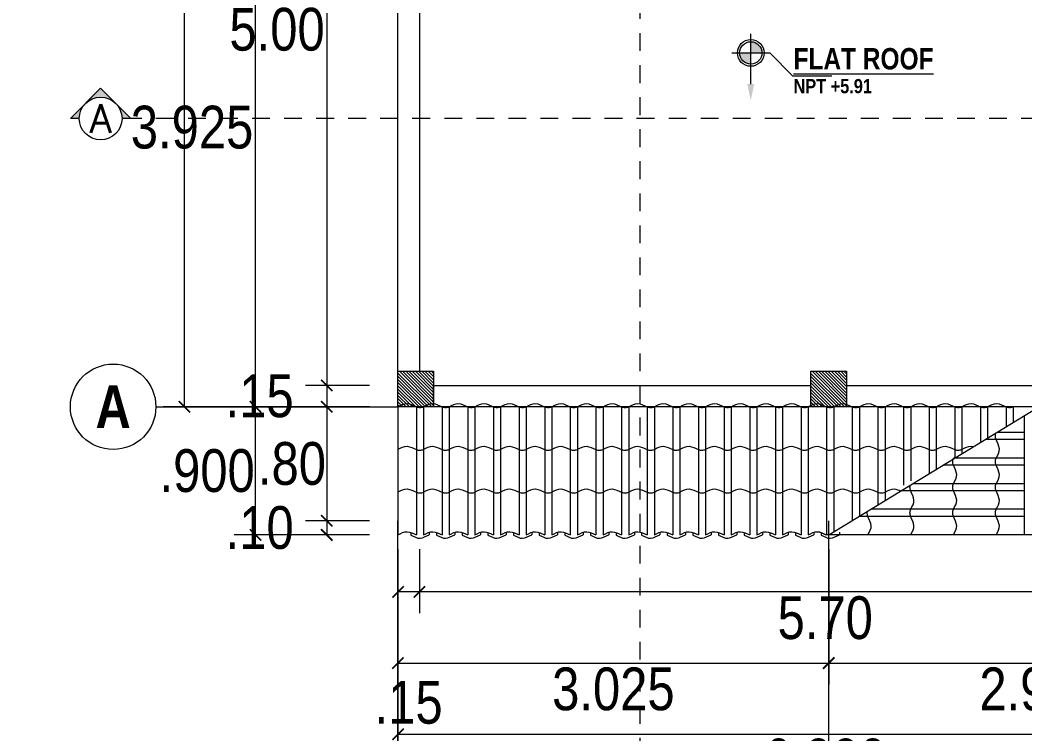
# Model space of a CAD drawing. Header units: millimetres. Extents: x 56 to 215, y 47 to 103.
# Drawn here: x 80.67 to 87.73, y 84.31 to 89.33 of the extents above; entities that cross this region are included whole.
import ezdxf
from ezdxf.enums import TextEntityAlignment as Align

# ---------------------------------------------------------------- set-up
doc = ezdxf.new("R2010")
doc.units = ezdxf.units.MM
doc.linetypes.add('DASHED2', pattern=[0.375, 0.25, -0.125])
for name, color, linetype, lineweight in [('A_Muro sin Techo', 134, 'Continuous', 20), ('A_Texto', 43, 'Continuous', 9), ('E_Columna', 3, 'Continuous', 25), ('G_Cortes', 3, 'Continuous', 60), ('G_Ejes', 253, 'Continuous', 20), ('G_Proyección', 8, 'DASHED2', 15), ('Teja', 14, 'Continuous', 20)]:
    doc.layers.add(name, color=color, linetype=linetype, lineweight=lineweight)
doc.layers.add('G_Acotación', color=171, linetype='Continuous')
doc.styles.add('4MM', font='romans.shx', dxfattribs={"height": 0.2})
doc.styles.add('Acotacion', font='ARIALN.TTF')
doc.styles.add('AMBIENTES', font='ARIALNB.TTF', dxfattribs={"height": 0.15})
doc.styles.add('Arial Marron', font='ARIALN.TTF')
doc.styles.add('Cotas', font='ARIALNB.TTF', dxfattribs={"height": 0.1})
doc.styles.add('Eje', font='ARIALNB.TTF', dxfattribs={"height": 0.3})
doc.dimstyles.new('Lenin_50', dxfattribs={"dimtxt": 0.3, "dimasz": 0.08, "dimexe": 0.15, "dimexo": 0.2, "dimgap": 0.03, "dimtad": 2, "dimtih": 1, "dimtoh": 1, "dimlfac": -1, "dimzin": 4, "dimdsep": 46, "dimtxsty": 'Acotacion', "dimblk": 'ARCHTICK', "dimcen": 0.08, "dimclrd": 256, "dimclre": 256, "dimclrt": 4, "dimazin": 1, "dimtm": 1e-09, "dimtfac": 1, "dimtmove": 2, "dimatfit": 2, "dimfxl": 1, "dimtolj": 1, "dimlwd": 13, "dimlwe": 18, "dimarcsym": 0})

# ---------------------------------------------------------------- blocks, each defined once
blk = doc.blocks.new('Eri')
blk.add_line((-1.7, 0), (0, 0))
blk.add_circle((-2, 0), 0.3)
at = {"color": 1, "style": 'Eje', "flags": 4}
blk.add_attdef('H', text='', height=0.3, dxfattribs=at).set_placement((-2, 0), align=Align.MIDDLE_CENTER)
blk = doc.blocks.new('_ArchTick')
at = {"color": 0, "linetype": 'ByBlock', "const_width": 0.15}
blk.add_lwpolyline([(-0.5, -0.5), (0.5, 0.5)], dxfattribs=at)
blk = doc.blocks.new('*D94')
at = {"layer": 'Defpoints', "color": 0, "transparency": 16777216}
for p in [(83.3255, 85.8087), (89.3255, 85.8087), (89.3255, 84.3087)]:
    blk.add_point(p, dxfattribs=at)
at = {"layer": 'G_Acotación', "lineweight": 18, "transparency": 16777216}
for p, q in [((83.3255, 85.6087), (83.3255, 84.1587)), ((89.3255, 85.6087), (89.3255, 84.1587))]:
    blk.add_line(p, q, dxfattribs=at)
at = {"layer": 'G_Acotación', "lineweight": 13, "transparency": 16777216}
blk.add_line((83.3255, 84.3087), (89.3255, 84.3087), dxfattribs=at)
at = {"layer": 'G_Acotación', "lineweight": 13, "transparency": 16777216, "xscale": 0.08, "yscale": 0.08, "zscale": 0.08, "rotation": 180}
blk.add_blockref('_ArchTick', (83.3255, 84.3087), dxfattribs=at)
at = {"layer": 'G_Acotación', "lineweight": 13, "transparency": 16777216, "xscale": 0.08, "yscale": 0.08, "zscale": 0.08}
blk.add_blockref('_ArchTick', (89.3255, 84.3087), dxfattribs=at)
at = {"layer": 'G_Acotación', "color": 4, "lineweight": 5, "transparency": 16777216, "insert": (86.3255, 84.1255), "char_height": 0.3, "attachment_point": 5, "style": 'Acotacion'}
blk.add_mtext('\\A1;6.000', dxfattribs=at)
blk = doc.blocks.new('*D95')
at = {"layer": 'Defpoints', "color": 0, "transparency": 16777216}
for p in [(86.3505, 85.8087), (89.3255, 85.8087), (89.3255, 84.8087)]:
    blk.add_point(p, dxfattribs=at)
at = {"layer": 'G_Acotación', "lineweight": 18, "transparency": 16777216}
for p, q in [((86.3505, 85.6087), (86.3505, 84.6587)), ((89.3255, 85.6087), (89.3255, 84.6587))]:
    blk.add_line(p, q, dxfattribs=at)
at = {"layer": 'G_Acotación', "lineweight": 13, "transparency": 16777216}
blk.add_line((86.3505, 84.8087), (89.3255, 84.8087), dxfattribs=at)
at = {"layer": 'G_Acotación', "lineweight": 13, "transparency": 16777216, "xscale": 0.08, "yscale": 0.08, "zscale": 0.08, "rotation": 180}
blk.add_blockref('_ArchTick', (86.3505, 84.8087), dxfattribs=at)
at = {"layer": 'G_Acotación', "lineweight": 13, "transparency": 16777216, "xscale": 0.08, "yscale": 0.08, "zscale": 0.08}
blk.add_blockref('_ArchTick', (89.3255, 84.8087), dxfattribs=at)
at = {"layer": 'G_Acotación', "color": 4, "lineweight": 5, "transparency": 16777216, "insert": (87.838, 84.6255), "char_height": 0.3, "attachment_point": 5, "style": 'Acotacion'}
blk.add_mtext('\\A1;2.975', dxfattribs=at)
blk = doc.blocks.new('*D96')
at = {"layer": 'Defpoints', "color": 0, "transparency": 16777216}
for p in [(83.3255, 85.8087), (86.3505, 85.8087), (86.3505, 84.8087)]:
    blk.add_point(p, dxfattribs=at)
at = {"layer": 'G_Acotación', "lineweight": 18, "transparency": 16777216}
for p, q in [((83.3255, 85.6087), (83.3255, 84.6587)), ((86.3505, 85.6087), (86.3505, 84.6587))]:
    blk.add_line(p, q, dxfattribs=at)
at = {"layer": 'G_Acotación', "lineweight": 13, "transparency": 16777216}
blk.add_line((83.3255, 84.8087), (86.3505, 84.8087), dxfattribs=at)
at = {"layer": 'G_Acotación', "lineweight": 13, "transparency": 16777216, "xscale": 0.08, "yscale": 0.08, "zscale": 0.08, "rotation": 180}
blk.add_blockref('_ArchTick', (83.3255, 84.8087), dxfattribs=at)
at = {"layer": 'G_Acotación', "lineweight": 13, "transparency": 16777216, "xscale": 0.08, "yscale": 0.08, "zscale": 0.08}
blk.add_blockref('_ArchTick', (86.3505, 84.8087), dxfattribs=at)
at = {"layer": 'G_Acotación', "color": 4, "lineweight": 5, "transparency": 16777216, "insert": (84.838, 84.6255), "char_height": 0.3, "attachment_point": 5, "style": 'Acotacion'}
blk.add_mtext('\\A1;3.025', dxfattribs=at)
blk = doc.blocks.new('*D97')
at = {"layer": 'Defpoints', "color": 0, "transparency": 16777216}
for p in [(81.8255, 99.1087), (83.3255, 99.1087), (83.3255, 86.6087)]:
    blk.add_point(p, dxfattribs=at)
at = {"layer": 'G_Acotación', "lineweight": 18, "transparency": 16777216}
for p, q in [((83.1255, 99.1087), (81.6755, 99.1087)), ((83.1255, 86.6087), (81.6755, 86.6087))]:
    blk.add_line(p, q, dxfattribs=at)
at = {"layer": 'G_Acotación', "lineweight": 13, "transparency": 16777216}
blk.add_line((81.8255, 86.6087), (81.8255, 99.1087), dxfattribs=at)
at = {"layer": 'G_Acotación', "lineweight": 13, "transparency": 16777216, "xscale": 0.08, "yscale": 0.08, "zscale": 0.08}
for p, rotation in [((81.8255, 99.1087), 90), ((81.8255, 86.6087), 270)]:
    blk.add_blockref('_ArchTick', p, dxfattribs=dict(at, rotation=rotation))
at = {"layer": 'G_Acotación', "color": 4, "lineweight": 5, "transparency": 16777216, "insert": (81.2968, 92.8587), "char_height": 0.3, "attachment_point": 5, "style": 'Acotacion'}
blk.add_mtext('\\A1;12.500', dxfattribs=at)
blk = doc.blocks.new('*D98')
at = {"layer": 'Defpoints', "color": 0, "transparency": 16777216}
for p in [(82.3255, 90.5337), (83.3255, 90.5337), (83.3255, 86.6087)]:
    blk.add_point(p, dxfattribs=at)
at = {"layer": 'G_Acotación', "lineweight": 18, "transparency": 16777216}
for p, q in [((83.1255, 90.5337), (82.1755, 90.5337)), ((83.1255, 86.6087), (82.1755, 86.6087))]:
    blk.add_line(p, q, dxfattribs=at)
at = {"layer": 'G_Acotación', "lineweight": 13, "transparency": 16777216}
blk.add_line((82.3255, 86.6087), (82.3255, 90.5337), dxfattribs=at)
at = {"layer": 'G_Acotación', "lineweight": 13, "transparency": 16777216, "xscale": 0.08, "yscale": 0.08, "zscale": 0.08}
for p, rotation in [((82.3255, 90.5337), 90), ((82.3255, 86.6087), 270)]:
    blk.add_blockref('_ArchTick', p, dxfattribs=dict(at, rotation=rotation))
at = {"layer": 'G_Acotación', "color": 4, "lineweight": 5, "transparency": 16777216, "insert": (81.8795, 88.5712), "char_height": 0.3, "attachment_point": 5, "style": 'Acotacion'}
blk.add_mtext('\\A1;3.925', dxfattribs=at)
blk = doc.blocks.new('*D99')
at = {"layer": 'Defpoints', "color": 0, "transparency": 16777216}
for p in [(82.3255, 86.6087), (83.3255, 86.6087), (83.3255, 85.7087)]:
    blk.add_point(p, dxfattribs=at)
at = {"layer": 'G_Acotación', "lineweight": 18, "transparency": 16777216}
for p, q in [((83.1255, 86.6087), (82.1755, 86.6087)), ((83.1255, 85.7087), (82.1755, 85.7087))]:
    blk.add_line(p, q, dxfattribs=at)
at = {"layer": 'G_Acotación', "lineweight": 13, "transparency": 16777216}
blk.add_line((82.3255, 85.7087), (82.3255, 86.6087), dxfattribs=at)
at = {"layer": 'G_Acotación', "lineweight": 13, "transparency": 16777216, "xscale": 0.08, "yscale": 0.08, "zscale": 0.08}
for p, rotation in [((82.3255, 86.6087), 90), ((82.3255, 85.7087), 270)]:
    blk.add_blockref('_ArchTick', p, dxfattribs=dict(at, rotation=rotation))
at = {"layer": 'G_Acotación', "color": 4, "lineweight": 5, "transparency": 16777216, "insert": (81.9854, 86.1587), "char_height": 0.3, "attachment_point": 5, "style": 'Acotacion'}
blk.add_mtext('\\A1;.900', dxfattribs=at)
blk = doc.blocks.new('TITULP')
h = blk.add_hatch(color=1)
h.paths.add_polyline_path([(0, -0.0554), (0, -0.134), (0.0785, -0.134, 0.414214)])
h.paths.add_polyline_path([(0, -0.134), (-0.0785, -0.134, 0.414214), (0, -0.2125)])
for p, q in [((0, -0.3527), (0, 0)), ((-0.134, -0.134), (0.134, -0.134)), ((0.2939, -0.2939), (0.5699, -0.2939))]:
    blk.add_line(p, q)
at = {"lineweight": 18}
blk.add_line((0.134, -0.134), (0.2939, -0.2939), dxfattribs=at)
for radius in [0.0937, 0.0785]:
    blk.add_circle((0, -0.134), radius)
blk.add_solid([(0.0242, -0.3527), (0, -0.4678), (-0.0242, -0.3527)])
at = {"style": 'Arial Marron', "width": 1.35}
blk.add_attdef('%%USALA', text='', height=0.14, dxfattribs=at).set_placement((0.3052, -0.1124), align=Align.TOP_LEFT)
at = {"style": 'Arial Marron', "width": 1.1}
blk.add_attdef('NPT%%P0.00', text='', height=0.1, dxfattribs=at).set_placement((0.6033, -0.3972), align=Align.MIDDLE_CENTER)
at = {"style": 'Arial Marron'}
blk.add_attdef('PISO', text='', height=0.08, dxfattribs=at).set_placement((0.6033, -0.5391), align=Align.MIDDLE_CENTER)
blk = doc.blocks.new('*D129')
at = {"layer": 'Defpoints', "color": 0, "transparency": 16777216}
for p in [(83.3255, 91.7587), (82.8255, 86.7587), (83.3255, 86.7587)]:
    blk.add_point(p, dxfattribs=at)
at = {"layer": 'G_Acotación', "lineweight": 18, "transparency": 16777216}
for p, q in [((83.1255, 91.7587), (82.6755, 91.7587)), ((83.1255, 86.7587), (82.6755, 86.7587))]:
    blk.add_line(p, q, dxfattribs=at)
at = {"layer": 'G_Acotación', "lineweight": 13, "transparency": 16777216}
blk.add_line((82.8255, 91.7587), (82.8255, 86.7587), dxfattribs=at)
at = {"layer": 'G_Acotación', "lineweight": 13, "transparency": 16777216, "xscale": 0.08, "yscale": 0.08, "zscale": 0.08}
for p, rotation in [((82.8255, 91.7587), 90), ((82.8255, 86.7587), 270)]:
    blk.add_blockref('_ArchTick', p, dxfattribs=dict(at, rotation=rotation))
at = {"layer": 'G_Acotación', "color": 4, "lineweight": 5, "transparency": 16777216, "insert": (82.4764, 89.2587), "char_height": 0.3, "attachment_point": 5, "style": 'Acotacion'}
blk.add_mtext('\\A1;5.00', dxfattribs=at)
blk = doc.blocks.new('*D130')
at = {"layer": 'Defpoints', "color": 0, "transparency": 16777216}
for p in [(83.3255, 85.8087), (82.8255, 85.7087), (83.3255, 85.7087)]:
    blk.add_point(p, dxfattribs=at)
at = {"layer": 'G_Acotación', "lineweight": 18, "transparency": 16777216}
for p, q in [((83.1255, 85.8087), (82.6755, 85.8087)), ((83.1255, 85.7087), (82.6755, 85.7087))]:
    blk.add_line(p, q, dxfattribs=at)
at = {"layer": 'G_Acotación', "lineweight": 13, "transparency": 16777216}
blk.add_line((82.8255, 85.8087), (82.8255, 85.7087), dxfattribs=at)
at = {"layer": 'G_Acotación', "lineweight": 13, "transparency": 16777216, "xscale": 0.08, "yscale": 0.08, "zscale": 0.08}
for p, rotation in [((82.8255, 85.8087), 90), ((82.8255, 85.7087), 270)]:
    blk.add_blockref('_ArchTick', p, dxfattribs=dict(at, rotation=rotation))
at = {"layer": 'G_Acotación', "color": 4, "lineweight": 5, "transparency": 16777216, "insert": (82.3542, 85.7587), "char_height": 0.3, "attachment_point": 5, "style": 'Acotacion'}
blk.add_mtext('\\A1;.10', dxfattribs=at)
blk = doc.blocks.new('*D142')
at = {"layer": 'Defpoints', "color": 0, "transparency": 16777216}
for p in [(83.4755, 85.8087), (89.1755, 85.8087), (83.4755, 85.3087)]:
    blk.add_point(p, dxfattribs=at)
at = {"layer": 'G_Acotación', "lineweight": 18, "transparency": 16777216}
for p, q in [((83.4755, 85.6087), (83.4755, 85.1587)), ((89.1755, 85.6087), (89.1755, 85.1587))]:
    blk.add_line(p, q, dxfattribs=at)
at = {"layer": 'G_Acotación', "lineweight": 13, "transparency": 16777216}
blk.add_line((89.1755, 85.3087), (83.4755, 85.3087), dxfattribs=at)
at = {"layer": 'G_Acotación', "lineweight": 13, "transparency": 16777216, "xscale": 0.08, "yscale": 0.08, "zscale": 0.08, "rotation": 180}
blk.add_blockref('_ArchTick', (83.4755, 85.3087), dxfattribs=at)
at = {"layer": 'G_Acotación', "lineweight": 13, "transparency": 16777216, "xscale": 0.08, "yscale": 0.08, "zscale": 0.08}
blk.add_blockref('_ArchTick', (89.1755, 85.3087), dxfattribs=at)
at = {"layer": 'G_Acotación', "color": 4, "lineweight": 5, "transparency": 16777216, "insert": (86.3255, 85.1255), "char_height": 0.3, "attachment_point": 5, "style": 'Acotacion'}
blk.add_mtext('\\A1;5.70', dxfattribs=at)
blk = doc.blocks.new('*D143')
at = {"layer": 'Defpoints', "color": 0, "transparency": 16777216}
for p in [(83.3255, 85.8087), (83.4755, 85.8087), (83.3255, 85.3087)]:
    blk.add_point(p, dxfattribs=at)
at = {"layer": 'G_Acotación', "lineweight": 18, "transparency": 16777216}
for p, q in [((83.3255, 85.6087), (83.3255, 85.1587)), ((83.4755, 85.6087), (83.4755, 85.1587))]:
    blk.add_line(p, q, dxfattribs=at)
at = {"layer": 'G_Acotación', "lineweight": 13, "transparency": 16777216}
blk.add_line((83.4755, 85.3087), (83.3255, 85.3087), dxfattribs=at)
at = {"layer": 'G_Acotación', "lineweight": 13, "transparency": 16777216, "xscale": 0.08, "yscale": 0.08, "zscale": 0.08, "rotation": 180}
blk.add_blockref('_ArchTick', (83.3255, 85.3087), dxfattribs=at)
at = {"layer": 'G_Acotación', "lineweight": 13, "transparency": 16777216, "xscale": 0.08, "yscale": 0.08, "zscale": 0.08}
blk.add_blockref('_ArchTick', (83.4755, 85.3087), dxfattribs=at)
at = {"layer": 'G_Acotación', "color": 4, "lineweight": 5, "transparency": 16777216, "insert": (83.4005, 84.531), "char_height": 0.3, "attachment_point": 5, "style": 'Acotacion'}
blk.add_mtext('\\A1;.15', dxfattribs=at)
blk = doc.blocks.new('teja1')
for p, q in [((0, 0.3), (0, 0)), ((0.13, 0.3), (0.13, 0)), ((0.091, 0.0166), (0.091, -0.0007)), ((0.2197, 0.0189), (0.2197, 0))]:
    blk.add_line(p, q)
for points, knots in [([(0, 0), (0.0218, 0.012), (0.0653, 0.0359), (0.1077, 0.008), (0.13, 0)], [0, 0, 0, 0, 0.0689257, 0.1378514, 0.1378514, 0.1378514, 0.1378514]), ([(0.091, -0.0007), (0.1124, -0.0124), (0.1558, -0.0356), (0.1974, -0.008), (0.2197, 0)], [0.001367, 0.001367, 0.001367, 0.001367, 0.0689257, 0.1378514, 0.1378514, 0.1378514, 0.1378514])]:
    blk.add_open_spline(points, degree=3, knots=knots)
blk = doc.blocks.new('teja')
for p, q in [((0, 0.3), (0, 0)), ((0, 0.3), (0, 0)), ((0.13, 0.3), (0.13, 0)), ((0.18, 0.3), (0.18, 0))]:
    blk.add_line(p, q)
for points in [[(0, 0.3), (0.065, 0.3229), (0.13, 0.3), (0.155, 0.295), (0.18, 0.3)], [(0, 0), (0.065, 0.0229), (0.13, 0), (0.155, -0.005), (0.18, 0)]]:
    blk.add_spline(points, degree=3)
blk = doc.blocks.new('*D750')
at = {"layer": 'Defpoints', "color": 0, "transparency": 16777216}
for p in [(83.3255, 86.7587), (82.8255, 86.6087), (83.3255, 86.6087)]:
    blk.add_point(p, dxfattribs=at)
at = {"layer": 'G_Acotación', "lineweight": 18, "transparency": 16777216}
for p, q in [((83.1255, 86.7587), (82.6755, 86.7587)), ((83.1255, 86.6087), (82.6755, 86.6087))]:
    blk.add_line(p, q, dxfattribs=at)
at = {"layer": 'G_Acotación', "lineweight": 13, "transparency": 16777216}
blk.add_line((82.8255, 86.7587), (82.8255, 86.6087), dxfattribs=at)
at = {"layer": 'G_Acotación', "lineweight": 13, "transparency": 16777216, "xscale": 0.08, "yscale": 0.08, "zscale": 0.08}
for p, rotation in [((82.8255, 86.7587), 90), ((82.8255, 86.6087), 270)]:
    blk.add_blockref('_ArchTick', p, dxfattribs=dict(at, rotation=rotation))
at = {"layer": 'G_Acotación', "color": 4, "lineweight": 5, "transparency": 16777216, "insert": (82.3542, 86.6837), "char_height": 0.3, "attachment_point": 5, "style": 'Acotacion'}
blk.add_mtext('\\A1;.15', dxfattribs=at)
blk = doc.blocks.new('*D751')
at = {"layer": 'Defpoints', "color": 0, "transparency": 16777216}
for p in [(83.3255, 86.6087), (82.8255, 85.8087), (83.3255, 85.8087)]:
    blk.add_point(p, dxfattribs=at)
at = {"layer": 'G_Acotación', "lineweight": 18, "transparency": 16777216}
for p, q in [((83.1255, 86.6087), (82.6755, 86.6087)), ((83.1255, 85.8087), (82.6755, 85.8087))]:
    blk.add_line(p, q, dxfattribs=at)
at = {"layer": 'G_Acotación', "lineweight": 13, "transparency": 16777216}
blk.add_line((82.8255, 86.6087), (82.8255, 85.8087), dxfattribs=at)
at = {"layer": 'G_Acotación', "lineweight": 13, "transparency": 16777216, "xscale": 0.08, "yscale": 0.08, "zscale": 0.08}
for p, rotation in [((82.8255, 86.6087), 90), ((82.8255, 85.8087), 270)]:
    blk.add_blockref('_ArchTick', p, dxfattribs=dict(at, rotation=rotation))
at = {"layer": 'G_Acotación', "color": 4, "lineweight": 5, "transparency": 16777216, "insert": (82.5809, 86.2087), "char_height": 0.3, "attachment_point": 5, "style": 'Acotacion'}
blk.add_mtext('\\A1;.80', dxfattribs=at)

msp = doc.modelspace()

# ---------------------------------------------------------------- hatches: boundary and pattern name
at = {"layer": 'E_Columna', "lineweight": 5}
h = msp.add_hatch(dxfattribs=at)
h.set_pattern_fill('LINE', color=256, scale=0.005, angle=45, style=0)
h.set_pattern_definition([(135, (198.471546, 6.74542), (0.0112253202, 0.0112253202), [])])
h.paths.add_polyline_path([(83.5755, 86.6087), (83.3255, 86.6087), (83.3255, 86.8587), (83.5755, 86.8587)])
h = msp.add_hatch(dxfattribs=at)
h.set_pattern_fill('LINE', color=256, scale=0.005, angle=45, style=0)
h.set_pattern_definition([(135, (195.621546, 6.74542), (0.0112253202, 0.0112253202), [])])
h.paths.add_polyline_path([(86.4755, 86.6087), (86.2255, 86.6087), (86.2255, 86.8587), (86.4755, 86.8587)])
at = {"layer": 'G_Cortes', "linetype": 'Continuous', "lineweight": 5}
h = msp.add_hatch(color=1, dxfattribs=at)
h.paths.add_polyline_path([(81.1316, 88.7398), (81.2376, 88.8458), (81.3437, 88.7398, 0.414214)])
h.paths.add_polyline_path([(81.3437, 88.7398), (81.4498, 88.6337), (81.3876, 88.6337, 0.198912)])
h.paths.add_polyline_path([(81.1316, 88.7398, 0.198912), (81.0876, 88.6337), (81.0255, 88.6337)])

# ---------------------------------------------------------------- linework, layer by layer
at = {"layer": 'A_Muro sin Techo', "lineweight": 5}
for points in [[(83.3255, 86.6087), (83.3255, 91.7587), (83.4755, 91.7587), (83.4755, 90.6587), (83.5755, 90.6587), (83.5755, 90.4087), (83.4755, 90.4087), (83.4755, 86.8587), (83.5755, 86.8587), (83.5755, 86.6087), (83.4755, 86.6087)], [(83.5755, 86.7587), (86.2255, 86.7587), (86.2255, 86.8587), (86.4755, 86.8587), (86.4755, 86.7587), (89.0755, 86.7587), (89.0755, 86.6087), (83.5755, 86.6087), (83.5755, 86.7587)]]:
    msp.add_lwpolyline(points, dxfattribs=at)
at = {"layer": 'E_Columna', "lineweight": 5}
for points in [[(83.5755, 86.6087), (83.3255, 86.6087), (83.3255, 86.8587), (83.5755, 86.8587)], [(86.4755, 86.6087), (86.2255, 86.6087), (86.2255, 86.8587), (86.4755, 86.8587)]]:
    msp.add_lwpolyline(points, close=True, dxfattribs=at)
at = {"layer": 'G_Cortes', "color": 3, "linetype": 'DASHED2', "lineweight": 5, "ltscale": 0.5}
for p, q in [((85.0255, 83.933), (85.0255, 100.9844)), ((91.2012, 88.6337), (81.4498, 88.6337))]:
    msp.add_line(p, q, dxfattribs=at)
at = {"layer": 'G_Cortes', "color": 3, "linetype": 'Continuous', "lineweight": 5}
msp.add_lwpolyline([(81.0876, 88.6337), (81.0255, 88.6337), (81.2376, 88.8458), (81.4498, 88.6337), (81.3876, 88.6337)], dxfattribs=at)
at = {"layer": 'G_Cortes', "color": 5, "linetype": 'Continuous', "lineweight": 5}
msp.add_circle((81.2376, 88.6337), 0.15, dxfattribs=at)
at = {"layer": 'G_Proyección', "lineweight": 5, "ltscale": 0.25}
msp.add_lwpolyline([(86.4755, 86.6087), (86.2255, 86.6087), (86.2255, 86.8587), (86.4755, 86.8587)], close=True, dxfattribs=at)
at = {"layer": 'Teja', "lineweight": 5}
for p, q in [((86.3505, 85.7087), (87.8255, 86.6087)), ((87.2855, 86.6087), (87.2855, 86.3087)), ((87.2855, 86.6087), (87.2855, 86.3087)), ((87.4155, 86.6087), (87.4155, 86.3585)), ((87.4655, 86.6087), (87.4655, 86.389)), ((87.4655, 86.6087), (87.4655, 86.389)), ((87.4655, 86.6087), (87.4655, 86.389)), ((87.5955, 86.6087), (87.5955, 86.4684)), ((87.6455, 86.6087), (87.6455, 86.4989)), ((87.7255, 85.7087), (87.7255, 86.5477)), ((87.5255, 86.3787), (87.4486, 86.3787)), ((87.7255, 86.3787), (87.5255, 86.3787)), ((87.7255, 86.4287), (87.5305, 86.4287)), ((87.7255, 86.4287), (87.5305, 86.4287)), ((87.7255, 86.4287), (87.5305, 86.4287)), ((86.5655, 86.3087), (86.5655, 86.0087)), ((86.5655, 86.3087), (86.5655, 86.0087)), ((86.6955, 86.3087), (86.6955, 86.0087)), ((86.7455, 86.3087), (86.7455, 86.0087)), ((86.8755, 86.3087), (86.8755, 86.0585)), ((86.9255, 86.3087), (86.9255, 86.089)), ((86.9255, 86.3087), (86.9255, 86.089)), ((86.9255, 86.3087), (86.9255, 86.089)), ((87.0555, 86.3087), (87.0555, 86.1389)), ((87.1055, 86.3087), (87.1055, 86.1694)), ((87.1055, 86.3087), (87.1055, 86.1694)), ((87.1055, 86.3087), (87.1055, 86.1694)), ((87.2355, 86.3087), (87.2355, 86.2487)), ((87.2855, 86.3087), (87.2855, 86.2792)), ((87.5255, 86.2487), (87.2355, 86.2487)), ((87.5255, 86.2487), (87.2355, 86.2487)), ((87.7255, 86.2487), (87.5255, 86.2487)), ((87.7255, 86.2487), (87.5255, 86.2487)), ((87.7255, 86.2487), (87.5255, 86.2487)), ((87.2255, 86.1987), (87.1536, 86.1987)), ((87.7255, 86.1987), (87.5255, 86.1987)), ((86.2055, 86.0087), (86.2055, 85.7087)), ((86.2055, 86.0087), (86.2055, 85.7087)), ((86.3855, 86.0087), (86.3855, 85.73)), ((86.3855, 86.0087), (86.3855, 85.73)), ((86.5155, 86.0087), (86.5155, 85.8094)), ((86.5655, 86.0087), (86.5655, 85.8399)), ((86.5655, 86.0087), (86.5655, 85.8399)), ((86.5655, 86.0087), (86.5655, 85.8399)), ((86.6955, 86.0087), (86.6955, 85.9192)), ((86.7455, 86.0087), (86.7455, 85.9497)), ((86.7455, 86.0087), (86.7455, 85.9497)), ((86.7455, 86.0087), (86.7455, 85.9497)), ((86.9255, 86.0187), (86.8586, 86.0187)), ((87.2255, 86.0187), (86.9255, 86.0187)), ((87.2255, 86.0687), (86.9405, 86.0687)), ((87.2255, 86.0687), (86.9405, 86.0687)), ((87.2255, 86.0687), (86.9405, 86.0687)), ((87.7255, 86.0687), (87.5255, 86.0687)), ((87.7255, 86.0687), (87.5255, 86.0687)), ((87.7255, 86.0687), (87.5255, 86.0687)), ((87.7255, 86.0187), (87.5255, 86.0187)), ((86.9255, 85.8887), (86.6455, 85.8887)), ((86.9255, 85.8887), (86.6455, 85.8887)), ((86.9255, 85.8887), (86.6455, 85.8887)), ((87.2255, 85.8887), (86.9255, 85.8887)), ((87.2255, 85.8887), (86.9255, 85.8887)), ((87.7255, 85.8887), (87.5255, 85.8887)), ((87.7255, 85.8887), (87.5255, 85.8887)), ((87.7255, 85.8887), (87.5255, 85.8887)), ((86.6248, 85.8375), (86.5615, 85.8375)), ((86.9255, 85.8387), (86.6255, 85.8387)), ((87.7255, 85.8387), (87.5255, 85.8387)), ((86.3505, 85.7087), (86.3255, 85.7087)), ((86.6255, 85.7087), (86.3255, 85.7087)), ((86.6255, 85.7087), (86.3505, 85.7087)), ((86.9255, 85.7087), (86.6255, 85.7087)), ((86.9255, 85.7087), (86.6255, 85.7087)), ((87.8255, 85.7087), (87.5255, 85.7087)), ((87.8255, 85.7087), (87.5255, 85.7087))]:
    msp.add_line(p, q, dxfattribs=at)
for points in [[(87.2855, 86.6087), (87.3505, 86.6316), (87.4155, 86.6087), (87.4405, 86.6037), (87.4655, 86.6087)], [(87.4655, 86.6087), (87.5305, 86.6316), (87.5955, 86.6087), (87.6205, 86.6037), (87.6455, 86.6087)], [(86.5655, 86.3087), (86.6305, 86.3316), (86.6955, 86.3087), (86.7205, 86.3037), (86.7455, 86.3087)], [(86.5655, 86.0087), (86.6305, 86.0316), (86.6955, 86.0087), (86.7205, 86.0037), (86.7455, 86.0087)]]:
    msp.add_spline(points, degree=3, dxfattribs=at)
for points, knots in [([(87.5255, 86.2487), (87.5375, 86.2704), (87.5614, 86.314), (87.5283, 86.3642), (87.5186, 86.4025), (87.5224, 86.4179), (87.5244, 86.425)], [0, 0, 0, 0, 0.0689257, 0.1378514, 0.1633412, 0.1850499, 0.1850499, 0.1850499, 0.1850499]), ([(87.5255, 86.2487), (87.5375, 86.2704), (87.5614, 86.314), (87.5283, 86.3642), (87.5186, 86.4025), (87.5224, 86.4179), (87.5244, 86.425)], [0, 0, 0, 0, 0.0689257, 0.1378514, 0.1633412, 0.1850499, 0.1850499, 0.1850499, 0.1850499]), ([(87.2855, 86.3087), (87.3073, 86.3206), (87.3345, 86.3356), (87.3613, 86.3303), (87.3667, 86.3287)], [0, 0, 0, 0, 0.06892571, 0.08624132, 0.08624132, 0.08624132, 0.08624132]), ([(87.2255, 86.0687), (87.2375, 86.0904), (87.2614, 86.134), (87.2283, 86.1842), (87.2189, 86.2212), (87.2219, 86.2355), (87.2234, 86.2413)], [0, 0, 0, 0, 0.0689257, 0.1378514, 0.1633412, 0.1813029, 0.1813029, 0.1813029, 0.1813029]), ([(87.5255, 86.0687), (87.5375, 86.0904), (87.5614, 86.134), (87.5283, 86.1842), (87.5182, 86.2237), (87.5231, 86.2404), (87.5255, 86.2487)], [0, 0, 0, 0, 0.0689257, 0.1378514, 0.1633412, 0.188831, 0.188831, 0.188831, 0.188831]), ([(86.7455, 86.0087), (86.7673, 86.0206), (86.8043, 86.041), (86.8405, 86.0239), (86.8557, 86.017)], [0, 0, 0, 0, 0.0689257, 0.1172192, 0.1172192, 0.1172192, 0.1172192]), ([(86.9255, 85.8887), (86.9375, 85.9104), (86.9614, 85.954), (86.9283, 86.0042), (86.9192, 86.04), (86.9214, 86.053), (86.9225, 86.0577)], [0, 0, 0, 0, 0.0689257, 0.1378514, 0.1633412, 0.1776213, 0.1776213, 0.1776213, 0.1776213]), ([(86.9255, 85.8887), (86.9375, 85.9104), (86.9614, 85.954), (86.9283, 86.0042), (86.9192, 86.04), (86.9214, 86.053), (86.9225, 86.0577)], [0, 0, 0, 0, 0.0689257, 0.1378514, 0.1633412, 0.1776213, 0.1776213, 0.1776213, 0.1776213]), ([(87.2255, 85.8887), (87.2375, 85.9104), (87.2614, 85.954), (87.2283, 86.0042), (87.2182, 86.0437), (87.2231, 86.0604), (87.2255, 86.0687)], [0, 0, 0, 0, 0.0689257, 0.1378514, 0.1633412, 0.188831, 0.188831, 0.188831, 0.188831]), ([(87.5255, 85.8887), (87.5375, 85.9104), (87.5614, 85.954), (87.5283, 86.0042), (87.5182, 86.0437), (87.5231, 86.0604), (87.5255, 86.0687)], [0, 0, 0, 0, 0.0689257, 0.1378514, 0.1633412, 0.188831, 0.188831, 0.188831, 0.188831]), ([(86.6255, 85.7087), (86.6375, 85.7304), (86.6614, 85.774), (86.6283, 85.8242), (86.6195, 85.8589), (86.621, 85.8707), (86.6217, 85.8742)], [0, 0, 0, 0, 0.0689257, 0.1378514, 0.1633412, 0.1740309, 0.1740309, 0.1740309, 0.1740309]), ([(86.9255, 85.7087), (86.9375, 85.7304), (86.9614, 85.774), (86.9283, 85.8242), (86.9182, 85.8637), (86.9231, 85.8804), (86.9255, 85.8887)], [0, 0, 0, 0, 0.0689257, 0.1378514, 0.1633412, 0.188831, 0.188831, 0.188831, 0.188831]), ([(87.5255, 85.7087), (87.5375, 85.7304), (87.5614, 85.774), (87.5283, 85.8242), (87.5182, 85.8637), (87.5231, 85.8804), (87.5255, 85.8887)], [0, 0, 0, 0, 0.0689257, 0.1378514, 0.1633412, 0.188831, 0.188831, 0.188831, 0.188831]), ([(86.2055, 85.7087), (86.2273, 85.7206), (86.2675, 85.7428), (86.3068, 85.7206), (86.3255, 85.7126)], [0, 0, 0, 0, 0.0689257, 0.1274773, 0.1274773, 0.1274773, 0.1274773])]:
    msp.add_open_spline(points, degree=3, knots=knots, dxfattribs=at)

# ---------------------------------------------------------------- block references
at = {"layer": 'A_Texto', "lineweight": 5}
ref = msp.add_blockref('TITULP', (85.8025, 89.2283), dxfattribs=at)
ref.add_attrib('NPT%%P0.00', 'NPT +5.91', dxfattribs={"layer": '0', "color": 30, "height": 0.1, "style": 'Cotas'}).set_placement((86.3782, 88.8611), align=Align.MIDDLE_CENTER)
ref.add_attrib('%%USALA', '%%UFLAT ROOF', dxfattribs={"layer": '0', "height": 0.15, "style": 'AMBIENTES'}).set_placement((86.1028, 89.1285), align=Align.TOP_LEFT)
at = {"layer": 'G_Ejes', "lineweight": 5}
ref = msp.add_blockref('Eri', (83.3255, 86.6087), dxfattribs=at)
ref.add_attrib('H', 'A', dxfattribs={"layer": '0', "color": 1, "height": 0.3, "style": 'Eje', "flags": 4}).set_placement((81.3253, 86.6087), align=Align.MIDDLE_CENTER)
ref = msp.add_blockref('Eri', (83.3255, 85.8087), dxfattribs=dict(at, rotation=90))
ref.add_attrib('H', '1', dxfattribs={"layer": '0', "color": 1, "height": 0.3, "style": 'Eje', "flags": 4}).set_placement((83.3255, 83.8087), align=Align.MIDDLE_CENTER)
ref = msp.add_blockref('Eri', (86.3505, 85.8087), dxfattribs=dict(at, xscale=-1, rotation=270))
ref.add_attrib('H', '2', dxfattribs={"layer": '0', "color": 1, "height": 0.3, "style": 'Eje', "flags": 4}).set_placement((86.3591, 83.8087), align=Align.MIDDLE_CENTER)
at = {"layer": 'Teja', "lineweight": 5}
for name, p in [('teja', (83.3255, 86.3087)), ('teja', (83.5055, 86.3087)), ('teja', (83.6855, 86.3087)), ('teja', (83.8655, 86.3087)), ('teja', (84.0455, 86.3087)), ('teja', (84.2255, 86.3087)), ('teja', (84.4055, 86.3087)), ('teja', (84.5855, 86.3087)), ('teja', (84.7655, 86.3087)), ('teja', (84.9455, 86.3087)), ('teja', (85.1255, 86.3087)), ('teja', (85.3055, 86.3087)), ('teja', (85.4855, 86.3087)), ('teja', (85.6655, 86.3087)), ('teja', (85.8455, 86.3087)), ('teja', (86.0255, 86.3087)), ('teja', (86.2055, 86.3087)), ('teja', (86.3855, 86.3087)), ('teja', (86.5655, 86.3087)), ('teja', (86.7455, 86.3087)), ('teja', (86.9255, 86.3087)), ('teja', (87.1055, 86.3087)), ('teja', (83.3255, 86.0087)), ('teja', (83.5055, 86.0087)), ('teja', (83.6855, 86.0087)), ('teja', (83.8655, 86.0087)), ('teja', (84.0455, 86.0087)), ('teja', (84.2255, 86.0087)), ('teja', (84.4055, 86.0087)), ('teja', (84.5855, 86.0087)), ('teja', (84.7655, 86.0087)), ('teja', (84.9455, 86.0087)), ('teja', (85.1255, 86.0087)), ('teja', (85.3055, 86.0087)), ('teja', (85.4855, 86.0087)), ('teja', (85.6655, 86.0087)), ('teja', (85.8455, 86.0087)), ('teja', (86.0255, 86.0087)), ('teja', (86.2055, 86.0087)), ('teja', (86.3855, 86.0087)), ('teja1', (83.3255, 85.7087)), ('teja1', (83.5055, 85.7087)), ('teja1', (83.6855, 85.7087)), ('teja1', (83.8655, 85.7087)), ('teja1', (84.0455, 85.7087)), ('teja1', (84.2255, 85.7087)), ('teja1', (84.4055, 85.7087)), ('teja1', (84.5855, 85.7087)), ('teja1', (84.7655, 85.7087)), ('teja1', (84.9455, 85.7087)), ('teja1', (85.1255, 85.7087)), ('teja1', (85.3055, 85.7087)), ('teja1', (85.4855, 85.7087)), ('teja1', (85.6655, 85.7087)), ('teja1', (85.8455, 85.7087)), ('teja1', (86.0255, 85.7087)), ('teja1', (86.2055, 85.7087))]:
    msp.add_blockref(name, p, dxfattribs=at)
at = {"layer": 'Teja', "lineweight": 5, "xscale": -1, "rotation": 270}
for p in [(87.2255, 86.0687), (87.2255, 85.8887), (86.9255, 85.7087), (87.2255, 85.7087)]:
    msp.add_blockref('teja', p, dxfattribs=at)

# ---------------------------------------------------------------- texts
at = {"layer": 'G_Cortes', "color": 2, "linetype": 'Continuous', "lineweight": 5, "style": '4MM'}
msp.add_text('A', height=0.2, rotation=359.85917, dxfattribs=at).set_placement((81.2376, 88.6337), align=Align.MIDDLE_CENTER)

# ---------------------------------------------------------------- dimensions: what is measured, and where the dimension line sits
at = {"layer": 'G_Acotación', "lineweight": 5}
for base, p1, p2, angle, override, picture, middle in [((81.8255, 99.1087), (83.3255, 86.6087), (83.3255, 99.1087), 90, {"dimdec": 3, "dimfxl": 0.06}, '*D97', (81.2968, 92.8587)), ((82.8255, 86.7587), (83.3255, 91.7587), (83.3255, 86.7587), 90, {"dimfxl": 0.06}, '*D129', (82.4764, 89.2587)), ((82.3255, 90.5337), (83.3255, 86.6087), (83.3255, 90.5337), 90, {"dimdec": 3, "dimfxl": 0.06}, '*D98', (81.8795, 88.5712)), ((82.3255, 86.6087), (83.3255, 85.7087), (83.3255, 86.6087), 90, {"dimdec": 3, "dimfxl": 0.06}, '*D99', (81.9854, 86.1587)), ((82.8255, 85.7087), (83.3255, 85.8087), (83.3255, 85.7087), 90, {"dimfxl": 0.06}, '*D130', (82.3542, 85.7587)), ((83.3255, 85.3087), (83.4755, 85.8087), (83.3255, 85.8087), 180, {"dimfxl": 0.06}, '*D143', (83.4005, 84.531)), ((89.3255, 84.3087), (83.3255, 85.8087), (89.3255, 85.8087), 180, {"dimdec": 3, "dimfxl": 0.06}, '*D94', (86.3255, 84.1255)), ((86.3505, 84.8087), (83.3255, 85.8087), (86.3505, 85.8087), 180, {"dimdec": 3, "dimfxl": 0.06}, '*D96', (84.838, 84.6255)), ((83.4755, 85.3087), (89.1755, 85.8087), (83.4755, 85.8087), 180, {"dimfxl": 0.06}, '*D142', (86.3255, 85.1255)), ((89.3255, 84.8087), (86.3505, 85.8087), (89.3255, 85.8087), 180, {"dimdec": 3, "dimfxl": 0.06}, '*D95', (87.838, 84.6255))]:
    dim = msp.add_linear_dim(base=base, p1=p1, p2=p2, angle=angle, dimstyle='Lenin_50', override=override, dxfattribs=at)
    dim.commit()
    dim.dimension.update_dxf_attribs({"geometry": picture, "text_midpoint": middle})
for base, p1, p2, picture, middle in [((82.8255, 86.6087), (83.3255, 86.7587), (83.3255, 86.6087), '*D750', (82.3542, 86.6837)), ((82.8255, 85.8087), (83.3255, 86.6087), (83.3255, 85.8087), '*D751', (82.5809, 86.2087))]:
    dim = msp.add_linear_dim(base=base, p1=p1, p2=p2, angle=90, dimstyle='Lenin_50', dxfattribs=at)
    dim.commit()
    dim.dimension.update_dxf_attribs({"geometry": picture, "text_midpoint": middle})

doc.saveas('drawing.dxf')
